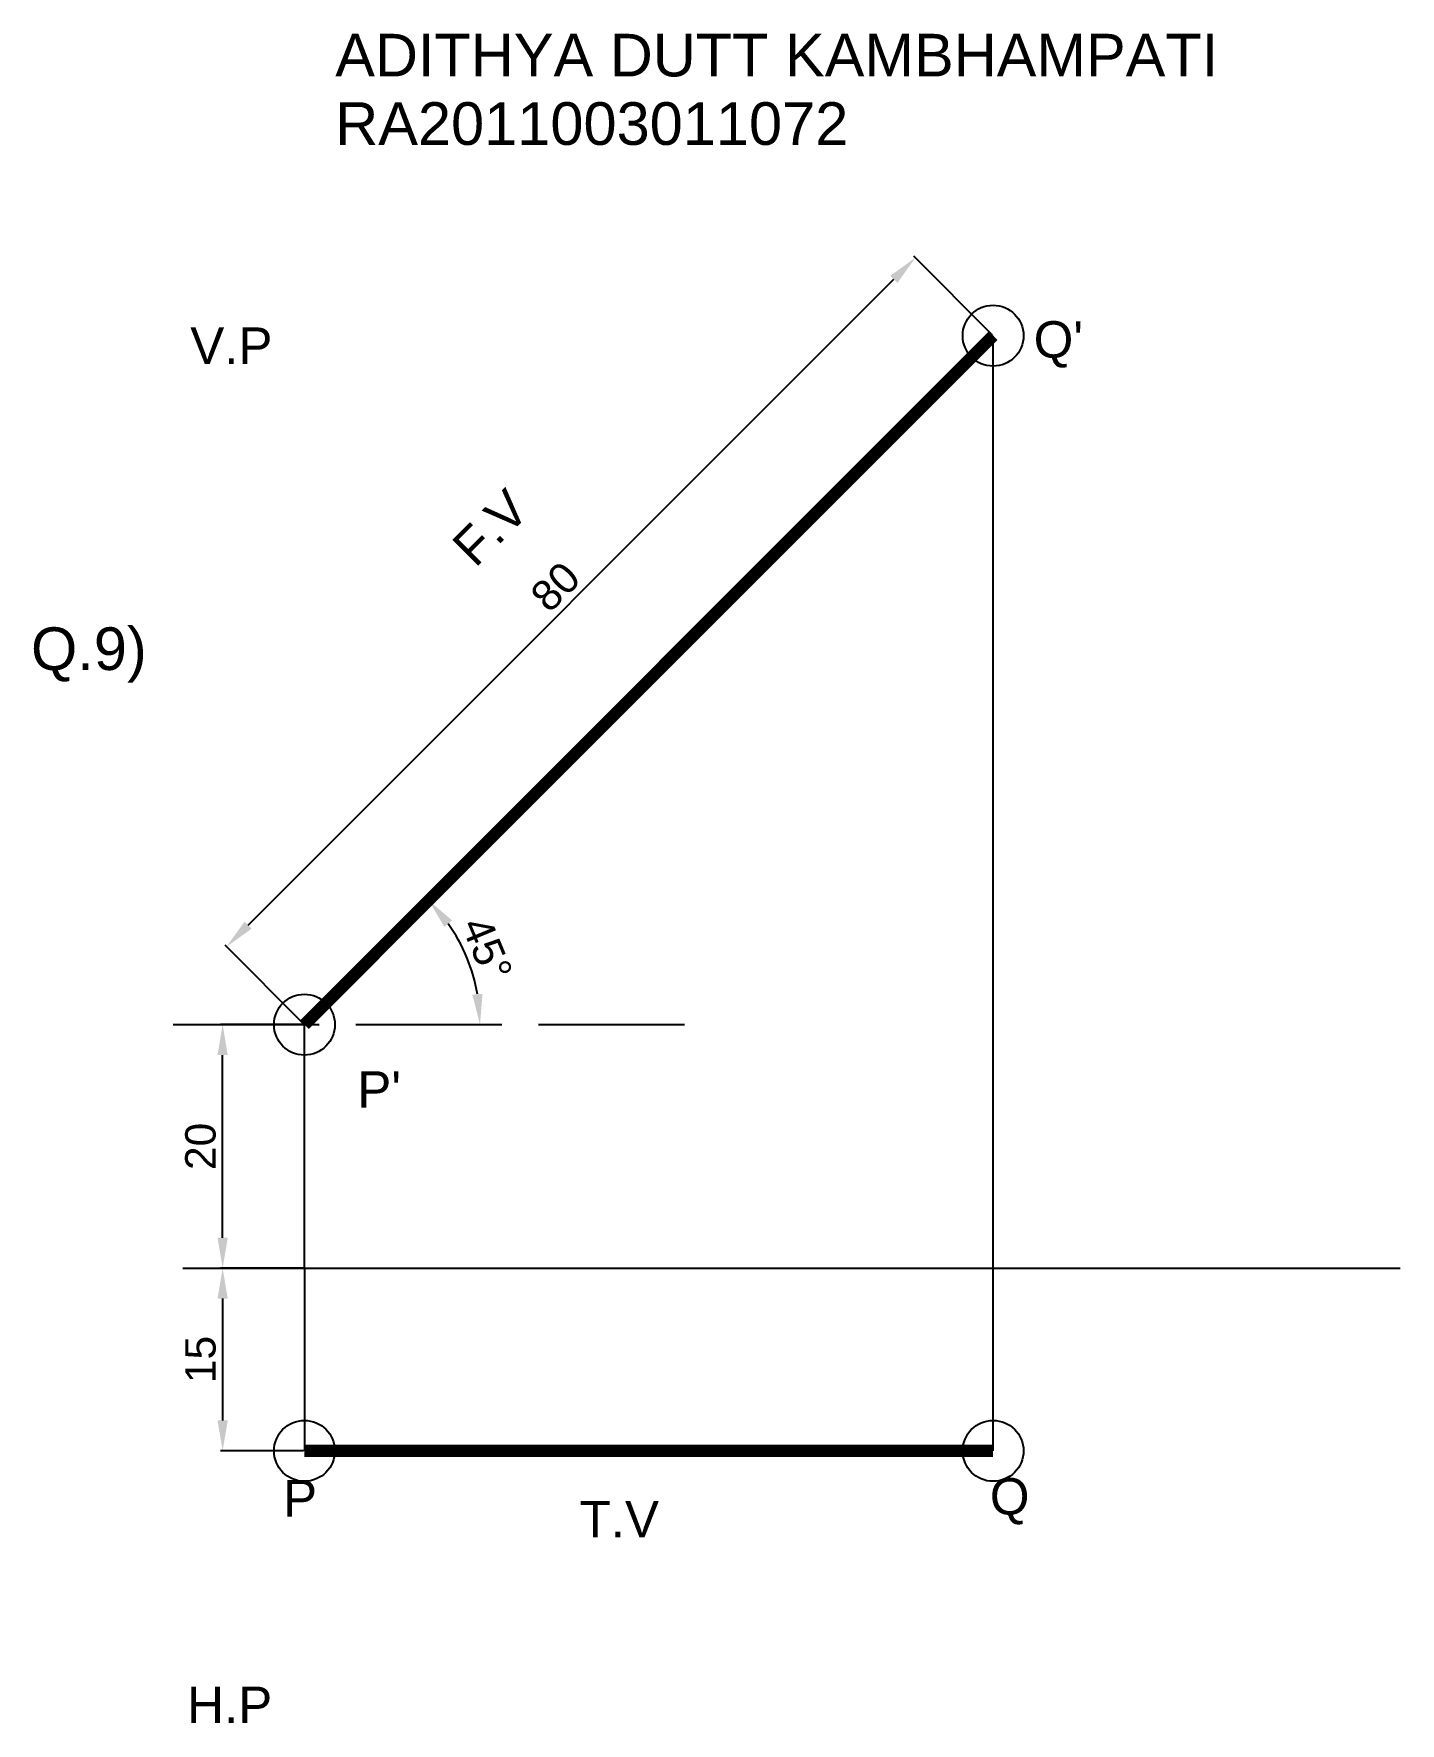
# Model space of a CAD drawing. Header units: millimetres. Extents: x 113 to 225, y 89 to 228.
import ezdxf

# ---------------------------------------------------------------- set-up
doc = ezdxf.new("R2010")
doc.units = ezdxf.units.MM
doc.header["$MEASUREMENT"] = 0
doc.header["$PDMODE"] = 33
doc.header["$PDSIZE"] = 5
doc.linetypes.add('ACAD_ISO02W100', pattern=[15, 12, -3])
doc.styles.get("Standard").update_dxf_attribs({"font": 'arial.ttf'})
doc.dimstyles.new('', dxfattribs={"dimtxt": 2.5, "dimasz": 2.5, "dimexe": 0.18, "dimexo": 0.0625, "dimgap": 0.53, "dimtad": 1, "dimdec": 0, "dimdsep": 46, "dimtxsty": 'Standard', "dimcen": 2.5, "dimadec": 0, "dimazin": 0, "dimtfac": 1, "dimtdec": 0, "dimtmove": 0, "dimatfit": 3, "dimfxl": 1, "dimtolj": 1, "dimtzin": 0, "dimarcsym": 0})

# ---------------------------------------------------------------- blocks, each defined once
blk = doc.blocks.new('*D1')
at = {"color": 0, "linetype": 'ByBlock', "lineweight": -2, "transparency": 16777216}
for p, q in [((134.92, 126.35), (128.09, 126.35)), ((128.27, 123.85), (128.27, 113.85)), ((134.92, 111.35), (128.09, 111.35))]:
    blk.add_line(p, q, dxfattribs=at)
at = {"color": 0, "transparency": 16777216}
for points in [[(127.85, 123.85), (128.69, 123.85), (128.27, 126.35)], [(127.85, 113.85), (128.69, 113.85), (128.27, 111.35)]]:
    blk.add_solid(points, dxfattribs=at)
at = {"layer": 'Defpoints', "color": 0, "transparency": 16777216}
for p in [(134.99, 126.35), (128.27, 111.35), (134.99, 111.35)]:
    blk.add_point(p, dxfattribs=at)
at = {"color": 0, "transparency": 16777216, "insert": (126.46, 118.85), "char_height": 2.5, "attachment_point": 5, "rotation": 90}
blk.add_mtext('\\A1;15', dxfattribs=at)
blk = doc.blocks.new('*D3')
at = {"color": 0, "linetype": 'ByBlock', "lineweight": -2, "transparency": 16777216}
for p, q in [((134.92, 146.35), (128.09, 146.35)), ((128.27, 128.85), (128.27, 143.85)), ((134.92, 126.35), (128.09, 126.35))]:
    blk.add_line(p, q, dxfattribs=at)
at = {"color": 0, "transparency": 16777216}
for points in [[(127.85, 143.85), (128.69, 143.85), (128.27, 146.35)], [(127.85, 128.85), (128.69, 128.85), (128.27, 126.35)]]:
    blk.add_solid(points, dxfattribs=at)
at = {"layer": 'Defpoints', "color": 0, "transparency": 16777216}
for p in [(128.27, 146.35), (134.99, 146.35), (134.99, 126.35)]:
    blk.add_point(p, dxfattribs=at)
at = {"color": 0, "transparency": 16777216, "insert": (126.46, 136.35), "char_height": 2.5, "attachment_point": 5, "rotation": 90}
blk.add_mtext('\\A1;20', dxfattribs=at)
blk = doc.blocks.new('*D4')
at = {"color": 0, "linetype": 'ByBlock', "lineweight": -2, "transparency": 16777216}
for p, q in [((191.51, 202.97), (185.03, 209.44)), ((130.36, 154.52), (183.39, 207.55)), ((134.94, 146.4), (128.47, 152.88))]:
    blk.add_line(p, q, dxfattribs=at)
at = {"color": 0, "transparency": 16777216}
for points in [[(183.1, 207.84), (183.69, 207.25), (185.16, 209.32)], [(130.07, 154.81), (130.65, 154.22), (128.59, 152.75)]]:
    blk.add_solid(points, dxfattribs=at)
at = {"layer": 'Defpoints', "color": 0, "transparency": 16777216}
for p in [(185.16, 209.32), (191.55, 202.92), (134.99, 146.35)]:
    blk.add_point(p, dxfattribs=at)
at = {"color": 0, "transparency": 16777216, "insert": (155.6, 182.31), "char_height": 2.5, "attachment_point": 5, "rotation": 45}
blk.add_mtext('\\A1;80', dxfattribs=at)
blk = doc.blocks.new('*D5')
at = {"color": 0, "linetype": 'ByBlock', "lineweight": -2, "transparency": 16777216}
blk.add_arc((134.99, 146.35), 14.43, 9.9418, 35.0582, dxfattribs=at)
at = {"color": 0, "transparency": 16777216}
for points in [[(146.48, 154.37), (147.11, 154.91), (145.19, 156.56)], [(149.61, 148.88), (148.78, 148.81), (149.41, 146.35)]]:
    blk.add_solid(points, dxfattribs=at)
at = {"layer": 'Defpoints', "color": 0, "transparency": 16777216}
for p in [(191.55, 202.92), (148.92, 150.09), (124.21, 146.35), (134.99, 146.35), (169.14, 146.35)]:
    blk.add_point(p, dxfattribs=at)
at = {"color": 0, "transparency": 16777216, "insert": (149.98, 152.56), "char_height": 2.5, "attachment_point": 5, "rotation": 292.5}
blk.add_mtext('\\A1;45°', dxfattribs=at)

msp = doc.modelspace()

# ---------------------------------------------------------------- linework, layer by layer
for p, q in [((191.55, 111.35), (191.55, 202.92)), ((134.99, 126.35), (134.99, 146.35)), ((124.99, 126.35), (224.99, 126.35)), ((124.99, 126.35), (134.99, 126.35)), ((134.99, 126.35), (134.99, 111.35))]:
    msp.add_line(p, q)
at = {"linetype": 'ACAD_ISO02W100'}
msp.add_line((124.21, 146.35), (169.14, 146.35), dxfattribs=at)
at = {"color": 1, "const_width": 1}
msp.add_lwpolyline([(134.99, 146.35), (191.55, 202.92)], dxfattribs=at)
at = {"const_width": 1}
msp.add_lwpolyline([(134.99, 111.35), (191.55, 111.35)], dxfattribs=at)
for p in [(191.55, 202.92), (134.99, 146.35), (134.99, 111.35), (191.55, 111.35)]:
    msp.add_point(p)

# ---------------------------------------------------------------- texts
for s, height, p in [('ADITHYA DUTT KAMBHAMPATI', 3.5, (137.52, 224.21)), ('RA2011003011072', 3.5, (137.52, 218.59)), ("Q'", 3, (194.88, 201.11)), ('V.P', 3, (125.61, 200.6)), ('Q.9)', 3.5, (112.53, 175.47)), ("P'", 3, (139.33, 139.52)), ('P', 3, (133.23, 105.96)), ('Q', 3, (191.28, 106.12)), ('T.V', 3, (157.59, 104.24)), ('H.P', 3, (125.36, 88.99))]:
    msp.add_text(s, height=height).set_placement(p)
msp.add_text('F.V', height=3, rotation=45).set_placement((149.02, 183.79))

# ---------------------------------------------------------------- dimensions: what is measured, and where the dimension line sits
dim = msp.add_aligned_dim(p1=(134.99, 146.35), p2=(191.55, 202.92), distance=9.04, dimstyle='')
dim.commit()
dim.dimension.update_dxf_attribs({"geometry": '*D4', "text_midpoint": (155.6, 182.31)})
dim = msp.add_angular_dim_2l(base=(148.92, 150.09), line1=((134.99, 146.35), (191.55, 202.92)), line2=((124.21, 146.35), (169.14, 146.35)), dimstyle='')
dim.commit()
dim.dimension.update_dxf_attribs({"geometry": '*D5', "text_midpoint": (149.98, 152.56)})
for base, p2, picture, middle in [((128.27, 146.35), (134.99, 146.35), '*D3', (126.46, 136.35)), ((128.27, 111.35), (134.99, 111.35), '*D1', (126.46, 118.85))]:
    dim = msp.add_linear_dim(base=base, p1=(134.99, 126.35), p2=p2, angle=90, dimstyle='')
    dim.commit()
    dim.dimension.update_dxf_attribs({"geometry": picture, "text_midpoint": middle})

doc.saveas('drawing.dxf')
